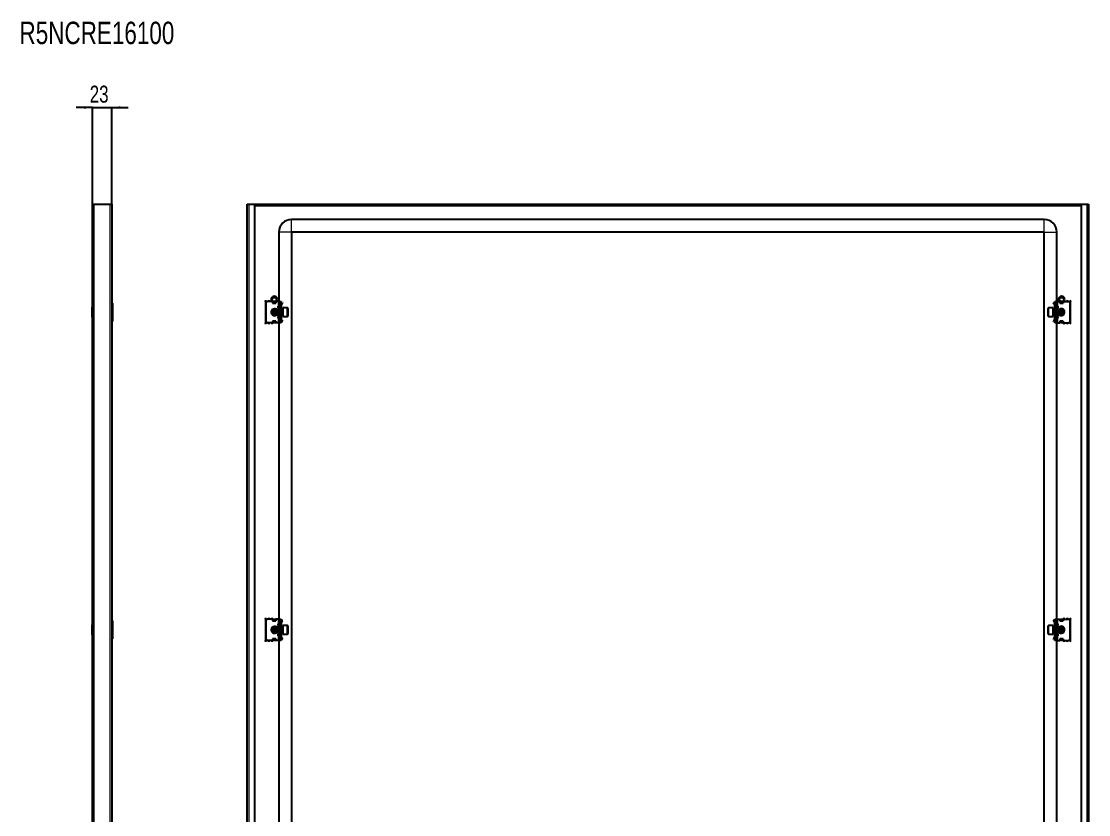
# Model space of a CAD drawing. Header units: millimetres. Extents: x -674 to 2039, y -711 to 1192.
# Drawn here: x 778 to 2039, y 255 to 1192 of the extents above; entities that cross this region are included whole.
import ezdxf

# ---------------------------------------------------------------- set-up
doc = ezdxf.new("R2010")
doc.units = ezdxf.units.MM
doc.layers.add('FORMAT', color=7, linetype='Continuous')
doc.styles.add('SLDTEXTSTYLE0', font='TXT', dxfattribs={"width": 0.75})
doc.dimstyles.new('SLDDIMSTYLE0', dxfattribs={"dimtxt": 20, "dimasz": 10, "dimexe": 0, "dimexo": 0.0625, "dimgap": 5, "dimtad": 2, "dimdec": 1, "dimrnd": 1e-09, "dimzin": 12, "dimdsep": 46, "dimtxsty": 'SLDTEXTSTYLE0', "dimsah": 1, "dimcen": 0.09, "dimadec": 0, "dimazin": 3, "dimtfac": 1, "dimtmove": 0, "dimatfit": 0, "dimfxl": 0, "dimfrac": 2, "dimtolj": 1, "dimtzin": 12, "dimarcsym": 0})

# ---------------------------------------------------------------- blocks, each defined once
blk = doc.blocks.new('_D')
at = {"layer": 'FORMAT'}
for p, q in [((862.3, 1090.2), (843, 1090.2)), ((862.3, 974), (862.3, 1091.2)), ((862.3, 1090.2), (885.3, 1090.2)), ((885.3, 976.1), (885.3, 1091.2)), ((885.3, 1090.2), (904.5, 1090.2))]:
    blk.add_line(p, q, dxfattribs=at)
for points in [[(862.3, 1090.2), (852.3, 1091.7), (852.3, 1088.7)], [(885.3, 1090.2), (895.3, 1088.7), (895.3, 1091.7)]]:
    blk.add_solid(points, dxfattribs=at)
at = {"layer": 'FORMAT', "insert": (859, 1116), "char_height": 20, "attachment_point": 1, "style": 'SLDTEXTSTYLE0'}
blk.add_mtext('23', dxfattribs=at)

msp = doc.modelspace()

# ---------------------------------------------------------------- linework, layer by layer
at = {"color": 7, "linetype": 'Continuous', "lineweight": 25}
for p, q in [((862.25, -576.86), (862.25, 973.94)), ((864.35, 976.04), (883.15, 976.04)), ((883.15, 976.04), (885.25, 976.04)), ((885.25, 976.04), (885.25, -578.96)), ((1045.05, 976.04), (1047.15, 976.04)), ((1045.05, -578.96), (1045.05, 976.04)), ((1047.15, 976.04), (1053.55, 976.04)), ((1053.55, 976.04), (1053.55, -578.96)), ((1053.55, 976.04), (2030.55, 976.04)), ((1053.55, 974.54), (2030.55, 974.54)), ((2030.55, -578.96), (2030.55, 976.04)), ((2030.55, 976.04), (2036.95, 976.04)), ((2036.95, 976.04), (2039.05, 976.04)), ((2039.05, 976.04), (2039.05, -578.96)), ((1986.55, 958.04), (1097.55, 958.04)), ((1082.55, 943.04), (1082.55, 861.04)), ((1097.55, 943.04), (1097.55, -545.96)), ((1986.55, 943.04), (1097.55, 943.04)), ((1986.55, -545.96), (1986.55, 943.04)), ((2001.55, 861.04), (2001.55, 943.04)), ((885.75, 859.04), (885.75, 838.04)), ((1066.55, 861.29), (1066.55, 835.79)), ((1067.05, 859.04), (1067.05, 838.04)), ((1075.05, 861.04), (1069.05, 861.04)), ((1075.05, 861.04), (1075.05, 859.04)), ((1075.25, 860.25), (1075.05, 860.37)), ((1075.05, 859.04), (1079.05, 859.04)), ((1075.25, 859.04), (1075.25, 860.25)), ((1075.3, 860.67), (1075.64, 860.9)), ((1075.8, 860.67), (1075.3, 860.31)), ((1075.3, 860.31), (1075.3, 860.67)), ((1075.3, 859.4), (1075.3, 860.31)), ((1075.3, 859.04), (1075.3, 859.4)), ((1075.8, 860.82), (1075.8, 860.67)), ((1075.8, 860.67), (1076.21, 860.67)), ((1077.9, 860.67), (1078.3, 860.67)), ((1078.3, 860.67), (1078.3, 860.82)), ((1078.8, 860.31), (1078.3, 860.67)), ((1078.47, 860.9), (1078.8, 860.67)), ((1078.8, 860.67), (1078.8, 860.31)), ((1079.05, 860.37), (1078.8, 860.23)), ((1078.8, 860.31), (1078.8, 859.4)), ((1078.8, 859.4), (1078.8, 859.04)), ((1081.55, 861.04), (1079.05, 861.04)), ((1079.05, 859.04), (1079.05, 861.04)), ((1083.05, 861.04), (1081.55, 861.04)), ((1083.05, 859.04), (1083.05, 861.04)), ((1083.05, 861.04), (1085.05, 861.04)), ((1083.05, 859.04), (1083.05, 838.04)), ((1084.05, 838.04), (1084.05, 859.04)), ((1085.05, 861.04), (1085.05, 860.78)), ((1085.05, 860.78), (1085.05, 836.31)), ((1085.05, 859.96), (1085.26, 859.75)), ((1085.55, 859.04), (1085.55, 858.58)), ((1085.64, 858.71), (1086.62, 859.68)), ((1085.99, 858.35), (1085.64, 858.71)), ((1085.99, 858.35), (1086.97, 859.33)), ((1086.62, 859.68), (1086.97, 859.33)), ((1997.49, 859.68), (1997.14, 859.33)), ((1998.12, 858.35), (1997.14, 859.33)), ((1998.47, 858.71), (1997.49, 859.68)), ((1998.12, 858.35), (1998.47, 858.71)), ((1998.55, 859.04), (1998.55, 858.65)), ((1998.85, 859.75), (1999.05, 859.96)), ((1999.05, 861.04), (2001.05, 861.04)), ((1999.05, 860.78), (1999.05, 861.04)), ((1999.05, 836.31), (1999.05, 860.78)), ((2000.05, 859.04), (2000.05, 838.04)), ((2001.05, 861.04), (2001.05, 859.04)), ((2001.05, 861.04), (2002.55, 861.04)), ((2001.05, 838.04), (2001.05, 859.04)), ((2002.55, 861.04), (2005.05, 861.04)), ((2005.05, 861.04), (2005.05, 859.04)), ((2005.3, 860.23), (2005.05, 860.37)), ((2005.05, 859.04), (2009.05, 859.04)), ((2005.3, 860.67), (2005.64, 860.9)), ((2005.8, 860.67), (2005.3, 860.31)), ((2005.3, 860.31), (2005.3, 860.67)), ((2005.3, 859.4), (2005.3, 860.31)), ((2005.3, 859.04), (2005.3, 859.4)), ((2005.8, 860.82), (2005.8, 860.67)), ((2005.8, 860.67), (2006.21, 860.67)), ((2007.9, 860.67), (2008.3, 860.67)), ((2008.3, 860.67), (2008.3, 860.82)), ((2008.8, 860.31), (2008.3, 860.67)), ((2008.47, 860.9), (2008.8, 860.67)), ((2008.8, 860.67), (2008.8, 860.31)), ((2008.8, 860.31), (2008.8, 859.4)), ((2008.8, 859.4), (2008.8, 859.04)), ((2009.05, 860.37), (2008.85, 860.25)), ((2008.85, 860.25), (2008.85, 859.04)), ((2009.05, 859.04), (2009.05, 861.04)), ((2009.05, 861.04), (2015.05, 861.04)), ((2017.05, 838.04), (2017.05, 859.04)), ((2017.55, 835.79), (2017.55, 861.29)), ((862.25, 854.33), (861.95, 854.33)), ((861.95, 842.76), (861.95, 854.33)), ((1076.53, 845.98), (1077.36, 845.79)), ((1077.61, 851.54), (1077.05, 850.99)), ((1077.05, 850.99), (1077.05, 846.1)), ((1077.05, 846.1), (1077.61, 845.54)), ((1077.67, 851.54), (1077.61, 851.54)), ((1077.61, 851.54), (1077.61, 845.54)), ((1077.61, 845.54), (1077.67, 845.54)), ((1078.05, 850.99), (1077.67, 851.54)), ((1077.67, 851.54), (1077.67, 847.4)), ((1077.67, 847.4), (1077.67, 845.54)), ((1077.67, 845.54), (1078.05, 846.1)), ((1077.85, 845.8), (1078.22, 845.87)), ((1078.44, 851.54), (1078.05, 850.99)), ((1078.05, 850.99), (1078.05, 847.61)), ((1078.05, 847.61), (1078.05, 846.1)), ((1078.05, 846.1), (1078.44, 845.54)), ((1078.67, 851.54), (1078.44, 851.54)), ((1078.44, 851.54), (1078.44, 847.4)), ((1078.44, 847.4), (1078.44, 845.54)), ((1078.44, 845.54), (1078.67, 845.54)), ((1079.05, 850.99), (1078.67, 851.54)), ((1078.67, 851.54), (1078.67, 847.4)), ((1078.67, 847.4), (1078.67, 845.54)), ((1078.67, 845.54), (1079.05, 846.1)), ((1078.88, 851.23), (1079.13, 851.1)), ((1079.13, 845.99), (1078.88, 845.85)), ((1079.44, 851.54), (1079.05, 850.99)), ((1079.05, 850.99), (1079.05, 847.61)), ((1079.05, 847.61), (1079.05, 846.1)), ((1079.05, 846.1), (1079.44, 845.54)), ((1079.67, 851.54), (1079.44, 851.54)), ((1079.44, 851.54), (1079.44, 847.4)), ((1079.44, 847.4), (1079.44, 845.54)), ((1079.44, 845.54), (1079.67, 845.54)), ((1080.05, 850.99), (1079.67, 851.54)), ((1079.67, 851.54), (1079.67, 847.4)), ((1079.67, 847.4), (1079.67, 845.54)), ((1079.67, 845.54), (1080.05, 846.1)), ((1080.44, 851.54), (1080.05, 850.99)), ((1080.05, 850.99), (1080.05, 847.61)), ((1080.05, 847.61), (1080.05, 846.1)), ((1080.05, 846.1), (1080.44, 845.54)), ((1080.67, 851.54), (1080.44, 851.54)), ((1080.44, 851.54), (1080.44, 847.4)), ((1080.44, 847.4), (1080.44, 845.54)), ((1080.44, 845.54), (1080.67, 845.54)), ((1081.05, 850.99), (1080.67, 851.54)), ((1080.67, 851.54), (1080.67, 847.4)), ((1080.67, 847.4), (1080.67, 845.54)), ((1080.67, 845.54), (1081.05, 846.1)), ((1081.05, 855.54), (1081.05, 853.54)), ((1081.55, 855.54), (1081.05, 855.54)), ((1081.05, 853.79), (1082.05, 853.79)), ((1081.05, 853.54), (1082.73, 852.58)), ((1082.55, 852.54), (1081.05, 852.54)), ((1081.05, 852.54), (1081.05, 844.54)), ((1083.05, 855.54), (1081.55, 855.54)), ((1082.05, 853.79), (1082.55, 853.79)), ((1082.55, 853.79), (1082.55, 852.68)), ((1085.55, 857.29), (1085.05, 857.29)), ((1085.55, 853.79), (1085.05, 853.79)), ((1085.44, 851.54), (1085.05, 850.99)), ((1085.05, 846.1), (1085.44, 845.54)), ((1085.67, 851.54), (1085.44, 851.54)), ((1085.44, 851.54), (1085.44, 847.4)), ((1085.44, 847.4), (1085.44, 845.54)), ((1085.44, 845.54), (1085.67, 845.54)), ((1085.55, 853.79), (1085.55, 857.29)), ((1085.55, 851.54), (1085.55, 853.79)), ((1085.55, 843.29), (1085.55, 845.54)), ((1086.05, 850.99), (1085.67, 851.54)), ((1085.67, 851.54), (1085.67, 847.4)), ((1085.67, 847.4), (1085.67, 845.54)), ((1085.67, 845.54), (1086.05, 846.1)), ((1086.44, 851.54), (1086.05, 850.99)), ((1086.05, 850.99), (1086.05, 847.61)), ((1086.05, 847.61), (1086.05, 846.1)), ((1086.05, 846.1), (1086.44, 845.54)), ((1086.8, 851.54), (1086.44, 851.54)), ((1086.44, 851.54), (1086.44, 847.4)), ((1086.44, 847.4), (1086.44, 845.54)), ((1086.44, 845.54), (1086.8, 845.54)), ((1092.45, 853.54), (1087.05, 853.54)), ((1087.05, 853.54), (1087.05, 843.54)), ((1093.05, 852.94), (1093.05, 844.14)), ((1991.05, 852.61), (1991.05, 852.94)), ((1991.05, 844.14), (1991.05, 852.61)), ((1997.05, 853.54), (1991.65, 853.54)), ((1997.05, 853.17), (1997.05, 853.54)), ((1997.05, 843.54), (1997.05, 853.17)), ((1997.67, 851.54), (1997.3, 851.54)), ((1997.3, 845.54), (1997.67, 845.54)), ((1998.05, 850.99), (1997.67, 851.54)), ((1997.67, 847.4), (1997.67, 851.54)), ((1997.67, 845.54), (1997.67, 847.4)), ((1997.67, 845.54), (1998.05, 846.1)), ((1998.44, 851.54), (1998.05, 850.99)), ((1998.05, 847.61), (1998.05, 850.99)), ((1998.05, 846.1), (1998.05, 847.61)), ((1998.05, 846.1), (1998.44, 845.54)), ((1998.67, 851.54), (1998.44, 851.54)), ((1998.44, 847.4), (1998.44, 851.54)), ((1998.44, 845.54), (1998.44, 847.4)), ((1998.44, 845.54), (1998.67, 845.54)), ((1998.55, 857.29), (1999.05, 857.29)), ((1998.55, 857.29), (1998.55, 853.79)), ((1999.05, 853.79), (1998.55, 853.79)), ((1998.55, 853.79), (1998.55, 851.54)), ((1998.55, 845.54), (1998.55, 843.29)), ((1999.05, 850.99), (1998.67, 851.54)), ((1998.67, 847.4), (1998.67, 851.54)), ((1998.67, 845.54), (1998.67, 847.4)), ((1998.67, 845.54), (1999.05, 846.1)), ((2002.55, 855.54), (2001.05, 855.54)), ((2001.38, 852.58), (2003.05, 853.54)), ((2001.55, 852.68), (2001.55, 853.79)), ((2001.55, 853.79), (2002.05, 853.79)), ((2003.05, 852.54), (2001.55, 852.54)), ((2002.05, 853.79), (2003.05, 853.79)), ((2003.05, 855.54), (2002.55, 855.54)), ((2003.05, 853.54), (2003.05, 855.54)), ((2003.05, 844.54), (2003.05, 852.54)), ((2003.44, 851.54), (2003.05, 850.99)), ((2003.05, 846.1), (2003.44, 845.54)), ((2003.67, 851.54), (2003.44, 851.54)), ((2003.44, 847.4), (2003.44, 851.54)), ((2003.44, 845.54), (2003.44, 847.4)), ((2003.44, 845.54), (2003.67, 845.54)), ((2004.05, 850.99), (2003.67, 851.54)), ((2003.67, 847.4), (2003.67, 851.54)), ((2003.67, 845.54), (2003.67, 847.4)), ((2003.67, 845.54), (2004.05, 846.1)), ((2004.44, 851.54), (2004.05, 850.99)), ((2004.05, 847.61), (2004.05, 850.99)), ((2004.05, 846.1), (2004.05, 847.61)), ((2004.05, 846.1), (2004.44, 845.54)), ((2004.67, 851.54), (2004.44, 851.54)), ((2004.44, 847.4), (2004.44, 851.54)), ((2004.44, 845.54), (2004.44, 847.4)), ((2004.44, 845.54), (2004.67, 845.54)), ((2005.05, 850.99), (2004.67, 851.54)), ((2004.67, 847.4), (2004.67, 851.54)), ((2004.67, 845.54), (2004.67, 847.4)), ((2004.67, 845.54), (2005.05, 846.1)), ((2004.98, 851.1), (2005.23, 851.23)), ((2005.23, 845.85), (2004.98, 845.99)), ((2005.44, 851.54), (2005.05, 850.99)), ((2005.05, 847.61), (2005.05, 850.99)), ((2005.05, 846.1), (2005.05, 847.61)), ((2005.05, 846.1), (2005.44, 845.54)), ((2005.67, 851.54), (2005.44, 851.54)), ((2005.44, 847.4), (2005.44, 851.54)), ((2005.44, 845.54), (2005.44, 847.4)), ((2005.44, 845.54), (2005.67, 845.54)), ((2006.05, 850.99), (2005.67, 851.54)), ((2005.67, 847.4), (2005.67, 851.54)), ((2005.67, 845.54), (2005.67, 847.4)), ((2005.67, 845.54), (2006.05, 846.1)), ((2005.89, 845.87), (2006.26, 845.8)), ((2006.44, 851.54), (2006.05, 850.99)), ((2006.05, 847.61), (2006.05, 850.99)), ((2006.05, 846.1), (2006.05, 847.61)), ((2006.05, 846.1), (2006.44, 845.54)), ((2006.5, 851.54), (2006.44, 851.54)), ((2006.44, 847.4), (2006.44, 851.54)), ((2006.44, 845.54), (2006.44, 847.4)), ((2006.44, 845.54), (2006.5, 845.54)), ((2007.05, 850.99), (2006.5, 851.54)), ((2006.5, 851.32), (2006.5, 851.54)), ((2006.5, 845.54), (2006.5, 851.32)), ((2006.5, 845.54), (2007.05, 846.1)), ((2006.75, 845.79), (2007.58, 845.98)), ((2007.05, 850.8), (2007.05, 850.99)), ((2007.05, 846.1), (2007.05, 850.8)), ((861.95, 842.76), (862.25, 842.76)), ((1075.05, 836.04), (1069.05, 836.04)), ((1074.55, 836.04), (1074.55, 835.79)), ((1075.05, 838.04), (1075.05, 836.04)), ((1079.05, 838.04), (1075.05, 838.04)), ((1075.05, 836.16), (1075.25, 836.16)), ((1075.25, 836.16), (1075.25, 838.04)), ((1075.3, 837.69), (1075.3, 838.04)), ((1075.3, 836.78), (1075.3, 837.69)), ((1075.3, 836.78), (1075.8, 836.42)), ((1075.3, 836.42), (1075.3, 836.78)), ((1075.8, 836.07), (1075.3, 836.42)), ((1078.3, 836.42), (1075.8, 836.42)), ((1075.8, 836.42), (1075.8, 836.07)), ((1078.3, 836.07), (1075.8, 836.07)), ((1078.3, 836.42), (1078.8, 836.78)), ((1078.3, 836.07), (1078.3, 836.42)), ((1078.8, 836.42), (1078.3, 836.07)), ((1078.8, 838.04), (1078.8, 837.69)), ((1078.8, 837.69), (1078.8, 836.78)), ((1078.8, 836.78), (1078.8, 836.42)), ((1079.05, 836.04), (1079.05, 838.04)), ((1081.55, 836.04), (1079.05, 836.04)), ((1081.05, 844.54), (1082.55, 844.54)), ((1082.73, 844.51), (1081.05, 843.54)), ((1081.05, 843.54), (1081.05, 841.54)), ((1082.05, 843.29), (1081.05, 843.29)), ((1081.05, 841.54), (1081.55, 841.54)), ((1081.55, 841.54), (1083.05, 841.54)), ((1083.05, 836.04), (1081.55, 836.04)), ((1082.55, 843.29), (1082.05, 843.29)), ((1082.55, 844.41), (1082.55, 843.29)), ((1082.55, 836.04), (1082.55, 486.04)), ((1083.05, 836.04), (1083.05, 838.04)), ((1085.05, 836.04), (1083.05, 836.04)), ((1085.05, 843.29), (1085.55, 843.29)), ((1085.55, 839.79), (1085.05, 839.79)), ((1085.26, 837.34), (1085.05, 837.13)), ((1085.05, 836.31), (1085.05, 836.04)), ((1085.55, 839.79), (1085.55, 843.29)), ((1085.55, 838.04), (1085.55, 838.44)), ((1085.99, 838.73), (1085.64, 838.38)), ((1085.64, 838.38), (1086.62, 837.4)), ((1085.99, 838.73), (1086.97, 837.76)), ((1086.62, 837.4), (1086.97, 837.76)), ((1087.05, 843.54), (1092.45, 843.54)), ((1991.65, 843.54), (1997.05, 843.54)), ((1998.12, 838.73), (1997.14, 837.76)), ((1997.49, 837.4), (1997.14, 837.76)), ((1998.47, 838.38), (1997.49, 837.4)), ((1998.12, 838.73), (1998.47, 838.38)), ((1998.55, 843.29), (1998.55, 839.79)), ((1998.55, 843.29), (1999.05, 843.29)), ((1998.55, 839.79), (1999.05, 839.79)), ((1998.55, 838.04), (1998.55, 838.5)), ((1999.05, 837.13), (1998.85, 837.34)), ((1999.05, 836.04), (1999.05, 836.31)), ((2001.05, 836.04), (1999.05, 836.04)), ((2001.05, 841.54), (2002.55, 841.54)), ((2001.05, 838.04), (2001.05, 836.04)), ((2001.05, 836.04), (2002.55, 836.04)), ((2003.05, 843.54), (2001.38, 844.51)), ((2001.55, 844.54), (2003.05, 844.54)), ((2001.55, 843.29), (2001.55, 844.41)), ((2002.05, 843.29), (2001.55, 843.29)), ((2001.55, 486.04), (2001.55, 836.04)), ((2003.05, 843.29), (2002.05, 843.29)), ((2002.55, 841.54), (2003.05, 841.54)), ((2002.55, 836.04), (2005.05, 836.04)), ((2003.05, 841.54), (2003.05, 843.54)), ((2009.05, 838.04), (2005.05, 838.04)), ((2005.05, 838.04), (2005.05, 836.04)), ((2005.3, 837.69), (2005.3, 838.04)), ((2005.3, 836.78), (2005.3, 837.69)), ((2005.3, 836.42), (2005.3, 836.78)), ((2005.3, 836.78), (2005.8, 836.42)), ((2005.8, 836.07), (2005.3, 836.42)), ((2005.8, 836.42), (2005.8, 836.07)), ((2008.3, 836.42), (2005.8, 836.42)), ((2008.3, 836.07), (2005.8, 836.07)), ((2008.3, 836.42), (2008.8, 836.78)), ((2008.3, 836.07), (2008.3, 836.42)), ((2008.8, 836.42), (2008.3, 836.07)), ((2008.8, 838.04), (2008.8, 837.69)), ((2008.8, 837.69), (2008.8, 836.78)), ((2008.8, 836.78), (2008.8, 836.42)), ((2008.85, 838.04), (2008.85, 836.16)), ((2008.85, 836.16), (2009.05, 836.16)), ((2009.05, 836.04), (2009.05, 838.04)), ((2009.05, 836.04), (2015.05, 836.04)), ((2009.55, 835.79), (2009.55, 836.04)), ((862.25, 479.33), (861.95, 479.33)), ((861.95, 467.76), (861.95, 479.33)), ((885.75, 484.04), (885.75, 463.04)), ((1066.55, 486.29), (1066.55, 460.79)), ((1067.05, 484.04), (1067.05, 463.04)), ((1075.05, 486.04), (1069.05, 486.04)), ((1074.55, 486.29), (1074.55, 486.04)), ((1075.05, 486.04), (1075.05, 484.04)), ((1075.25, 485.93), (1075.05, 485.93)), ((1075.05, 484.04), (1079.05, 484.04)), ((1075.25, 484.04), (1075.25, 485.93)), ((1075.3, 485.67), (1075.8, 486.02)), ((1075.8, 485.67), (1075.3, 485.31)), ((1075.3, 485.31), (1075.3, 485.67)), ((1075.3, 484.4), (1075.3, 485.31)), ((1075.3, 484.04), (1075.3, 484.4)), ((1075.8, 486.02), (1075.8, 485.67)), ((1075.8, 486.02), (1078.3, 486.02)), ((1075.8, 485.67), (1078.3, 485.67)), ((1078.3, 485.67), (1078.3, 486.02)), ((1078.3, 486.02), (1078.8, 485.67)), ((1078.8, 485.31), (1078.3, 485.67)), ((1078.8, 485.67), (1078.8, 485.31)), ((1078.8, 485.31), (1078.8, 484.4)), ((1078.8, 484.4), (1078.8, 484.04)), ((1081.55, 486.04), (1079.05, 486.04)), ((1079.05, 484.04), (1079.05, 486.04)), ((1081.05, 480.54), (1081.05, 478.54)), ((1081.55, 480.54), (1081.05, 480.54)), ((1083.05, 486.04), (1081.55, 486.04)), ((1083.05, 480.54), (1081.55, 480.54)), ((1083.05, 484.04), (1083.05, 486.04)), ((1083.05, 486.04), (1085.05, 486.04)), ((1083.05, 484.04), (1083.05, 463.04)), ((1084.05, 463.04), (1084.05, 484.04)), ((1085.05, 486.04), (1085.05, 485.78)), ((1085.05, 485.78), (1085.05, 461.31)), ((1085.05, 484.96), (1085.26, 484.75)), ((1085.55, 482.29), (1085.05, 482.29)), ((1085.55, 484.04), (1085.55, 483.58)), ((1085.55, 478.79), (1085.55, 482.29)), ((1085.64, 483.71), (1086.62, 484.68)), ((1085.99, 483.35), (1085.64, 483.71)), ((1085.99, 483.35), (1086.97, 484.33)), ((1086.62, 484.68), (1086.97, 484.33)), ((1997.49, 484.68), (1997.14, 484.33)), ((1998.12, 483.35), (1997.14, 484.33)), ((1998.47, 483.71), (1997.49, 484.68)), ((1998.12, 483.35), (1998.47, 483.71)), ((1998.55, 484.04), (1998.55, 483.65)), ((1998.55, 482.29), (1999.05, 482.29)), ((1998.55, 482.29), (1998.55, 478.79)), ((1998.85, 484.75), (1999.05, 484.96)), ((1999.05, 486.04), (2001.05, 486.04)), ((1999.05, 485.78), (1999.05, 486.04)), ((1999.05, 461.31), (1999.05, 485.78)), ((2000.05, 484.04), (2000.05, 463.04)), ((2001.05, 486.04), (2001.05, 484.04)), ((2001.05, 486.04), (2002.55, 486.04)), ((2001.05, 463.04), (2001.05, 484.04)), ((2002.55, 480.54), (2001.05, 480.54)), ((2002.55, 486.04), (2005.05, 486.04)), ((2003.05, 480.54), (2002.55, 480.54)), ((2003.05, 478.54), (2003.05, 480.54)), ((2005.05, 486.04), (2005.05, 484.04)), ((2005.05, 484.04), (2009.05, 484.04)), ((2005.3, 485.67), (2005.8, 486.02)), ((2005.8, 485.67), (2005.3, 485.31)), ((2005.3, 485.31), (2005.3, 485.67)), ((2005.3, 484.4), (2005.3, 485.31)), ((2005.3, 484.04), (2005.3, 484.4)), ((2005.8, 486.02), (2005.8, 485.67)), ((2005.8, 486.02), (2008.3, 486.02)), ((2005.8, 485.67), (2008.3, 485.67)), ((2008.3, 485.67), (2008.3, 486.02)), ((2008.3, 486.02), (2008.8, 485.67)), ((2008.8, 485.31), (2008.3, 485.67)), ((2008.8, 485.67), (2008.8, 485.31)), ((2008.8, 485.31), (2008.8, 484.4)), ((2008.8, 484.4), (2008.8, 484.04)), ((2008.85, 485.93), (2008.85, 484.04)), ((2009.05, 485.93), (2008.85, 485.93)), ((2009.05, 484.04), (2009.05, 486.04)), ((2009.05, 486.04), (2015.05, 486.04)), ((2009.55, 486.04), (2009.55, 486.29)), ((2017.05, 463.04), (2017.05, 484.04)), ((2017.55, 460.79), (2017.55, 486.29)), ((861.95, 467.76), (862.25, 467.76)), ((1076.53, 470.98), (1077.36, 470.79)), ((1077.61, 476.54), (1077.05, 475.99)), ((1077.05, 475.99), (1077.05, 471.1)), ((1077.05, 471.1), (1077.61, 470.54)), ((1077.67, 476.54), (1077.61, 476.54)), ((1077.61, 476.54), (1077.61, 470.54)), ((1077.61, 470.54), (1077.67, 470.54)), ((1078.05, 475.99), (1077.67, 476.54)), ((1077.67, 476.54), (1077.67, 472.4)), ((1077.67, 472.4), (1077.67, 470.54)), ((1077.67, 470.54), (1078.05, 471.1)), ((1077.85, 470.8), (1078.22, 470.87)), ((1078.44, 476.54), (1078.05, 475.99)), ((1078.05, 475.99), (1078.05, 472.61)), ((1078.05, 472.61), (1078.05, 471.1)), ((1078.05, 471.1), (1078.44, 470.54)), ((1078.67, 476.54), (1078.44, 476.54)), ((1078.44, 476.54), (1078.44, 472.4)), ((1078.44, 472.4), (1078.44, 470.54)), ((1078.44, 470.54), (1078.67, 470.54)), ((1079.05, 475.99), (1078.67, 476.54)), ((1078.67, 476.54), (1078.67, 472.4)), ((1078.67, 472.4), (1078.67, 470.54)), ((1078.67, 470.54), (1079.05, 471.1)), ((1078.88, 476.23), (1079.13, 476.1)), ((1079.13, 470.99), (1078.88, 470.85)), ((1079.44, 476.54), (1079.05, 475.99)), ((1079.05, 475.99), (1079.05, 472.61)), ((1079.05, 472.61), (1079.05, 471.1)), ((1079.05, 471.1), (1079.44, 470.54)), ((1079.67, 476.54), (1079.44, 476.54)), ((1079.44, 476.54), (1079.44, 472.4)), ((1079.44, 472.4), (1079.44, 470.54)), ((1079.44, 470.54), (1079.67, 470.54)), ((1080.05, 475.99), (1079.67, 476.54)), ((1079.67, 476.54), (1079.67, 472.4)), ((1079.67, 472.4), (1079.67, 470.54)), ((1079.67, 470.54), (1080.05, 471.1)), ((1080.44, 476.54), (1080.05, 475.99)), ((1080.05, 475.99), (1080.05, 472.61)), ((1080.05, 472.61), (1080.05, 471.1)), ((1080.05, 471.1), (1080.44, 470.54)), ((1080.67, 476.54), (1080.44, 476.54)), ((1080.44, 476.54), (1080.44, 472.4)), ((1080.44, 472.4), (1080.44, 470.54)), ((1080.44, 470.54), (1080.67, 470.54)), ((1081.05, 475.99), (1080.67, 476.54)), ((1080.67, 476.54), (1080.67, 472.4)), ((1080.67, 472.4), (1080.67, 470.54)), ((1080.67, 470.54), (1081.05, 471.1)), ((1081.05, 478.79), (1082.05, 478.79)), ((1081.05, 478.54), (1082.73, 477.58)), ((1082.55, 477.54), (1081.05, 477.54)), ((1081.05, 477.54), (1081.05, 469.54)), ((1081.05, 469.54), (1082.55, 469.54)), ((1082.73, 469.51), (1081.05, 468.54)), ((1081.05, 468.54), (1081.05, 466.54)), ((1082.05, 468.29), (1081.05, 468.29)), ((1081.05, 466.54), (1081.55, 466.54)), ((1081.55, 466.54), (1083.05, 466.54)), ((1082.05, 478.79), (1082.55, 478.79)), ((1082.55, 468.29), (1082.05, 468.29)), ((1082.55, 478.79), (1082.55, 477.68)), ((1082.55, 469.41), (1082.55, 468.29)), ((1085.55, 478.79), (1085.05, 478.79)), ((1085.44, 476.54), (1085.05, 475.99)), ((1085.05, 471.1), (1085.44, 470.54)), ((1085.05, 468.29), (1085.55, 468.29)), ((1085.67, 476.54), (1085.44, 476.54)), ((1085.44, 476.54), (1085.44, 472.4)), ((1085.44, 472.4), (1085.44, 470.54)), ((1085.44, 470.54), (1085.67, 470.54)), ((1085.55, 476.54), (1085.55, 478.79)), ((1085.55, 468.29), (1085.55, 470.54)), ((1085.55, 464.79), (1085.55, 468.29)), ((1086.05, 475.99), (1085.67, 476.54)), ((1085.67, 476.54), (1085.67, 472.4)), ((1085.67, 472.4), (1085.67, 470.54)), ((1085.67, 470.54), (1086.05, 471.1)), ((1086.44, 476.54), (1086.05, 475.99)), ((1086.05, 475.99), (1086.05, 472.61)), ((1086.05, 472.61), (1086.05, 471.1)), ((1086.05, 471.1), (1086.44, 470.54)), ((1086.8, 476.54), (1086.44, 476.54)), ((1086.44, 476.54), (1086.44, 472.4)), ((1086.44, 472.4), (1086.44, 470.54)), ((1086.44, 470.54), (1086.8, 470.54)), ((1092.45, 478.54), (1087.05, 478.54)), ((1087.05, 478.54), (1087.05, 468.54)), ((1087.05, 468.54), (1092.45, 468.54)), ((1093.05, 477.94), (1093.05, 469.14)), ((1991.05, 477.61), (1991.05, 477.94)), ((1991.05, 469.14), (1991.05, 477.61)), ((1997.05, 478.54), (1991.65, 478.54)), ((1991.65, 468.54), (1997.05, 468.54)), ((1997.05, 478.17), (1997.05, 478.54)), ((1997.05, 468.54), (1997.05, 478.17)), ((1997.67, 476.54), (1997.3, 476.54)), ((1997.3, 470.54), (1997.67, 470.54)), ((1998.05, 475.99), (1997.67, 476.54)), ((1997.67, 472.4), (1997.67, 476.54)), ((1997.67, 470.54), (1997.67, 472.4)), ((1997.67, 470.54), (1998.05, 471.1)), ((1998.44, 476.54), (1998.05, 475.99)), ((1998.05, 472.61), (1998.05, 475.99)), ((1998.05, 471.1), (1998.05, 472.61)), ((1998.05, 471.1), (1998.44, 470.54)), ((1998.67, 476.54), (1998.44, 476.54)), ((1998.44, 472.4), (1998.44, 476.54)), ((1998.44, 470.54), (1998.44, 472.4)), ((1998.44, 470.54), (1998.67, 470.54)), ((1999.05, 478.79), (1998.55, 478.79)), ((1998.55, 478.79), (1998.55, 476.54)), ((1998.55, 470.54), (1998.55, 468.29)), ((1998.55, 468.29), (1998.55, 464.79)), ((1998.55, 468.29), (1999.05, 468.29)), ((1999.05, 475.99), (1998.67, 476.54)), ((1998.67, 472.4), (1998.67, 476.54)), ((1998.67, 470.54), (1998.67, 472.4)), ((1998.67, 470.54), (1999.05, 471.1)), ((2001.05, 466.54), (2002.55, 466.54)), ((2001.38, 477.58), (2003.05, 478.54)), ((2003.05, 468.54), (2001.38, 469.51)), ((2001.55, 477.68), (2001.55, 478.79)), ((2001.55, 478.79), (2002.05, 478.79)), ((2003.05, 477.54), (2001.55, 477.54)), ((2001.55, 469.54), (2003.05, 469.54)), ((2001.55, 468.29), (2001.55, 469.41)), ((2002.05, 468.29), (2001.55, 468.29)), ((2002.05, 478.79), (2003.05, 478.79)), ((2003.05, 468.29), (2002.05, 468.29)), ((2002.55, 466.54), (2003.05, 466.54)), ((2003.05, 469.54), (2003.05, 477.54)), ((2003.44, 476.54), (2003.05, 475.99)), ((2003.05, 471.1), (2003.44, 470.54)), ((2003.05, 466.54), (2003.05, 468.54)), ((2003.67, 476.54), (2003.44, 476.54)), ((2003.44, 472.4), (2003.44, 476.54)), ((2003.44, 470.54), (2003.44, 472.4)), ((2003.44, 470.54), (2003.67, 470.54)), ((2004.05, 475.99), (2003.67, 476.54)), ((2003.67, 472.4), (2003.67, 476.54)), ((2003.67, 470.54), (2003.67, 472.4)), ((2003.67, 470.54), (2004.05, 471.1)), ((2004.44, 476.54), (2004.05, 475.99)), ((2004.05, 472.61), (2004.05, 475.99)), ((2004.05, 471.1), (2004.05, 472.61)), ((2004.05, 471.1), (2004.44, 470.54)), ((2004.67, 476.54), (2004.44, 476.54)), ((2004.44, 472.4), (2004.44, 476.54)), ((2004.44, 470.54), (2004.44, 472.4)), ((2004.44, 470.54), (2004.67, 470.54)), ((2005.05, 475.99), (2004.67, 476.54)), ((2004.67, 472.4), (2004.67, 476.54)), ((2004.67, 470.54), (2004.67, 472.4)), ((2004.67, 470.54), (2005.05, 471.1)), ((2004.98, 476.1), (2005.23, 476.23)), ((2005.23, 470.85), (2004.98, 470.99)), ((2005.44, 476.54), (2005.05, 475.99)), ((2005.05, 472.61), (2005.05, 475.99)), ((2005.05, 471.1), (2005.05, 472.61)), ((2005.05, 471.1), (2005.44, 470.54)), ((2005.67, 476.54), (2005.44, 476.54)), ((2005.44, 472.4), (2005.44, 476.54)), ((2005.44, 470.54), (2005.44, 472.4)), ((2005.44, 470.54), (2005.67, 470.54)), ((2006.05, 475.99), (2005.67, 476.54)), ((2005.67, 472.4), (2005.67, 476.54)), ((2005.67, 470.54), (2005.67, 472.4)), ((2005.67, 470.54), (2006.05, 471.1)), ((2005.89, 470.87), (2006.26, 470.8)), ((2006.44, 476.54), (2006.05, 475.99)), ((2006.05, 472.61), (2006.05, 475.99)), ((2006.05, 471.1), (2006.05, 472.61)), ((2006.05, 471.1), (2006.44, 470.54)), ((2006.5, 476.54), (2006.44, 476.54)), ((2006.44, 472.4), (2006.44, 476.54)), ((2006.44, 470.54), (2006.44, 472.4)), ((2006.44, 470.54), (2006.5, 470.54)), ((2007.05, 475.99), (2006.5, 476.54)), ((2006.5, 476.32), (2006.5, 476.54)), ((2006.5, 470.54), (2006.5, 476.32)), ((2006.5, 470.54), (2007.05, 471.1)), ((2006.75, 470.79), (2007.58, 470.98)), ((2007.05, 475.8), (2007.05, 475.99)), ((2007.05, 471.1), (2007.05, 475.8)), ((1075.05, 461.04), (1069.05, 461.04)), ((1074.55, 461.04), (1074.55, 460.79)), ((1079.05, 463.04), (1075.05, 463.04)), ((1075.05, 463.04), (1075.05, 461.04)), ((1075.05, 461.16), (1075.25, 461.16)), ((1075.25, 461.16), (1075.25, 463.04)), ((1075.3, 462.69), (1075.3, 463.04)), ((1075.3, 461.78), (1075.3, 462.69)), ((1075.3, 461.78), (1075.8, 461.42)), ((1075.3, 461.42), (1075.3, 461.78)), ((1075.8, 461.07), (1075.3, 461.42)), ((1078.3, 461.42), (1075.8, 461.42)), ((1075.8, 461.42), (1075.8, 461.07)), ((1078.3, 461.07), (1075.8, 461.07)), ((1078.3, 461.42), (1078.8, 461.78)), ((1078.3, 461.07), (1078.3, 461.42)), ((1078.8, 461.42), (1078.3, 461.07)), ((1078.8, 463.04), (1078.8, 462.69)), ((1078.8, 462.69), (1078.8, 461.78)), ((1078.8, 461.78), (1078.8, 461.42)), ((1079.05, 461.04), (1079.05, 463.04)), ((1081.55, 461.04), (1079.05, 461.04)), ((1083.05, 461.04), (1081.55, 461.04)), ((1082.55, 461.04), (1082.55, -63.96)), ((1083.05, 461.04), (1083.05, 463.04)), ((1085.05, 461.04), (1083.05, 461.04)), ((1085.55, 464.79), (1085.05, 464.79)), ((1085.26, 462.34), (1085.05, 462.13)), ((1085.05, 461.31), (1085.05, 461.04)), ((1085.55, 463.04), (1085.55, 463.44)), ((1085.99, 463.73), (1085.64, 463.38)), ((1085.64, 463.38), (1086.62, 462.4)), ((1085.99, 463.73), (1086.97, 462.76)), ((1086.62, 462.4), (1086.97, 462.76)), ((1998.12, 463.73), (1997.14, 462.76)), ((1997.49, 462.4), (1997.14, 462.76)), ((1998.47, 463.38), (1997.49, 462.4)), ((1998.12, 463.73), (1998.47, 463.38)), ((1998.55, 464.79), (1999.05, 464.79)), ((1998.55, 463.04), (1998.55, 463.5)), ((1999.05, 462.13), (1998.85, 462.34)), ((1999.05, 461.04), (1999.05, 461.31)), ((2001.05, 461.04), (1999.05, 461.04)), ((2001.05, 463.04), (2001.05, 461.04)), ((2001.05, 461.04), (2002.55, 461.04)), ((2001.55, -63.96), (2001.55, 461.04)), ((2002.55, 461.04), (2005.05, 461.04)), ((2009.05, 463.04), (2005.05, 463.04)), ((2005.05, 463.04), (2005.05, 461.04)), ((2005.3, 462.69), (2005.3, 463.04)), ((2005.3, 461.78), (2005.3, 462.69)), ((2005.3, 461.78), (2005.8, 461.42)), ((2005.3, 461.42), (2005.3, 461.78)), ((2005.8, 461.07), (2005.3, 461.42)), ((2008.3, 461.42), (2005.8, 461.42)), ((2005.8, 461.42), (2005.8, 461.07)), ((2008.3, 461.07), (2005.8, 461.07)), ((2008.3, 461.42), (2008.8, 461.78)), ((2008.3, 461.07), (2008.3, 461.42)), ((2008.8, 461.42), (2008.3, 461.07)), ((2008.8, 463.04), (2008.8, 462.69)), ((2008.8, 462.69), (2008.8, 461.78)), ((2008.8, 461.78), (2008.8, 461.42)), ((2008.85, 463.04), (2008.85, 461.16)), ((2008.85, 461.16), (2009.05, 461.16)), ((2009.05, 461.04), (2009.05, 463.04)), ((2009.05, 461.04), (2015.05, 461.04)), ((2009.55, 460.79), (2009.55, 461.04))]:
    msp.add_line(p, q, dxfattribs=at)
at = {"color": 8, "linetype": 'Continuous', "lineweight": 18}
for p, q in [((864.35, -578.96), (864.35, 976.04)), ((883.15, -578.96), (883.15, 976.04)), ((1047.15, 976.04), (1047.15, -578.96)), ((1053.55, 973.94), (2030.55, 973.94)), ((2036.95, 976.04), (2036.95, -578.96)), ((1097.55, 943.04), (1097.55, 958.04)), ((1986.55, 943.04), (1986.55, 958.04)), ((1097.55, 943.04), (1082.55, 943.04)), ((1986.55, 943.04), (2001.55, 943.04)), ((1066.55, 861.29), (1070.55, 861.29)), ((1070.55, 861.29), (1074.05, 861.29)), ((1078.8, 859.4), (1075.3, 859.4)), ((1081.55, 861.04), (1081.55, 855.54)), ((1084.05, 859.04), (1083.05, 859.04)), ((1085.05, 859.54), (1085.26, 859.75)), ((1085.05, 859.04), (1085.55, 859.04)), ((1999.05, 859.04), (1998.55, 859.04)), ((1999.05, 859.54), (1998.85, 859.75)), ((2001.05, 859.04), (2000.05, 859.04)), ((2002.55, 855.54), (2002.55, 861.04)), ((2008.8, 859.4), (2005.3, 859.4)), ((2010.05, 861.29), (2013.55, 861.29)), ((2017.55, 861.29), (2013.55, 861.29)), ((1082.05, 855.54), (1082.05, 853.79)), ((1082.55, 844.54), (1082.55, 852.54)), ((1086.8, 851.32), (1086.8, 851.54)), ((1086.8, 845.54), (1086.8, 851.32)), ((1092.45, 843.54), (1092.45, 853.54)), ((1991.65, 853.54), (1991.65, 853.17)), ((1991.65, 853.17), (1991.65, 843.54)), ((1997.3, 851.54), (1997.3, 845.54)), ((2001.55, 852.54), (2001.55, 844.54)), ((2002.05, 853.79), (2002.05, 855.54)), ((1066.55, 835.79), (1070.55, 835.79)), ((1074.55, 835.79), (1070.55, 835.79)), ((1075.3, 837.69), (1078.8, 837.69)), ((1081.55, 841.54), (1081.55, 836.04)), ((1082.05, 843.29), (1082.05, 841.54)), ((1083.05, 838.04), (1084.05, 838.04)), ((1085.05, 838.04), (1085.55, 838.04)), ((1085.05, 837.54), (1085.26, 837.34)), ((1999.05, 838.04), (1998.55, 838.04)), ((1999.05, 837.54), (1998.85, 837.34)), ((2000.05, 838.04), (2001.05, 838.04)), ((2002.05, 841.54), (2002.05, 843.29)), ((2002.55, 836.04), (2002.55, 841.54)), ((2005.3, 837.69), (2008.8, 837.69)), ((2013.55, 835.79), (2009.55, 835.79)), ((2017.55, 835.79), (2013.55, 835.79)), ((1066.55, 486.29), (1070.55, 486.29)), ((1070.55, 486.29), (1074.55, 486.29)), ((1078.8, 484.4), (1075.3, 484.4)), ((1081.55, 486.04), (1081.55, 480.54)), ((1082.05, 480.54), (1082.05, 478.79)), ((1084.05, 484.04), (1083.05, 484.04)), ((1085.05, 484.54), (1085.26, 484.75)), ((1085.05, 484.04), (1085.55, 484.04)), ((1999.05, 484.04), (1998.55, 484.04)), ((1999.05, 484.54), (1998.85, 484.75)), ((2001.05, 484.04), (2000.05, 484.04)), ((2002.05, 478.79), (2002.05, 480.54)), ((2002.55, 480.54), (2002.55, 486.04)), ((2008.8, 484.4), (2005.3, 484.4)), ((2009.55, 486.29), (2013.55, 486.29)), ((2017.55, 486.29), (2013.55, 486.29)), ((1081.55, 466.54), (1081.55, 461.04)), ((1082.05, 468.29), (1082.05, 466.54)), ((1082.55, 469.54), (1082.55, 477.54)), ((1086.8, 476.32), (1086.8, 476.54)), ((1086.8, 470.54), (1086.8, 476.32)), ((1092.45, 468.54), (1092.45, 478.54)), ((1991.65, 478.54), (1991.65, 478.17)), ((1991.65, 478.17), (1991.65, 468.54)), ((1997.3, 476.54), (1997.3, 470.54)), ((2001.55, 477.54), (2001.55, 469.54)), ((2002.05, 466.54), (2002.05, 468.29)), ((2002.55, 461.04), (2002.55, 466.54)), ((1066.55, 460.79), (1070.55, 460.79)), ((1074.55, 460.79), (1070.55, 460.79)), ((1075.3, 462.69), (1078.8, 462.69)), ((1083.05, 463.04), (1084.05, 463.04)), ((1085.05, 463.04), (1085.55, 463.04)), ((1085.05, 462.54), (1085.26, 462.34)), ((1999.05, 463.04), (1998.55, 463.04)), ((1999.05, 462.54), (1998.85, 462.34)), ((2000.05, 463.04), (2001.05, 463.04)), ((2005.3, 462.69), (2008.8, 462.69)), ((2013.55, 460.79), (2009.55, 460.79)), ((2017.55, 460.79), (2013.55, 460.79))]:
    msp.add_line(p, q, dxfattribs=at)
at = {"color": 7, "linetype": 'Continuous', "lineweight": 25, "flags": 128}
for points in [[(1078.22, 851.22), (1078.09, 851.25), (1077.85, 851.29)], [(2006.26, 851.29), (2006.02, 851.25), (2005.89, 851.22)], [(1078.22, 476.22), (1078.09, 476.25), (1077.85, 476.29)], [(2006.26, 476.29), (2006.02, 476.25), (2005.89, 476.22)]]:
    msp.add_lwpolyline(points, dxfattribs=at)
at = {"color": 7, "linetype": 'Continuous', "lineweight": 25}
for centre, radius in [((1077.05, 863.54), 3), ((1077.05, 863.54), 2.5), ((2007.05, 863.54), 3), ((2007.05, 863.54), 2.5)]:
    msp.add_circle(centre, radius, dxfattribs=at)
for centre, radius, start, end in [((1097.55, 943.04), 15, 90, 180), ((1986.55, 943.04), 15, 0, 90), ((883.75, 859.04), 2, 0, 41.40962), ((1069.05, 859.04), 2, 90, 180), ((1077.05, 863.54), 3.75, 0, 221.81031), ((1077.05, 863.54), 3.75, 318.18969, 0), ((1086.05, 859.04), 2, 120, 180), ((1084.55, 859.04), 1, 0, 45), ((1999.55, 859.04), 1, 135, 180), ((1998.05, 859.04), 2, 0, 60), ((2007.05, 863.54), 3.75, 0, 221.81031), ((2007.05, 863.54), 3.75, 318.18969, 0), ((2015.05, 859.04), 2, 0, 90), ((1077.55, 848.54), 4, 45.71765, 270), ((1077.55, 848.54), 3, 74.33161, 285.66839), ((1077.55, 848.54), 2.76, 94.01261, 248.2426), ((1077.55, 848.54), 2.45, 101.79772, 258.20228), ((1077.55, 848.54), 4, 270, 314.28235), ((1082.55, 853.04), 0.5, 270, 0), ((1086.8, 851.79), 0.25, 270, 0), ((1086.8, 845.29), 0.25, 360, 90), ((1092.45, 852.94), 0.6, 0, 90), ((1991.65, 852.94), 0.6, 90, 180), ((1997.3, 851.79), 0.25, 180, 270), ((1997.3, 845.29), 0.25, 90, 180), ((2001.55, 853.04), 0.5, 180, 270), ((2006.55, 848.54), 4, 90, 134.28235), ((2006.55, 848.54), 4, 225.71765, 90), ((2006.55, 848.54), 3, 254.33161, 105.66839), ((2006.55, 848.54), 2.76, 291.7574, 85.98739), ((2006.55, 848.54), 2.45, 21.7574, 78.20228), ((2006.55, 848.54), 2.45, 281.79772, 21.7574), ((883.75, 838.04), 2, 318.59038, 0), ((1069.05, 838.04), 2, 180, 270), ((1082.55, 844.04), 0.5, 0, 90), ((1086.05, 838.04), 2, 180, 240), ((1084.55, 838.04), 1, 315, 0), ((1092.45, 844.14), 0.6, 270, 360), ((1991.65, 844.14), 0.6, 180, 270), ((1999.55, 838.04), 1, 180, 225), ((1998.05, 838.04), 2, 300, 0), ((2001.55, 844.04), 0.5, 90, 180), ((2015.05, 838.04), 2, 270, 0), ((883.75, 484.04), 2, 0, 41.40962), ((1069.05, 484.04), 2, 90, 180), ((1086.05, 484.04), 2, 120, 180), ((1084.55, 484.04), 1, 0, 45), ((1999.55, 484.04), 1, 135, 180), ((1998.05, 484.04), 2, 0, 60), ((2015.05, 484.04), 2, 0, 90), ((1077.55, 473.54), 4, 45.71765, 270), ((1077.55, 473.54), 3, 74.33161, 285.66839), ((1077.55, 473.54), 2.76, 94.01261, 248.2426), ((1077.55, 473.54), 2.45, 101.79772, 258.20228), ((1077.55, 473.54), 4, 270, 314.28235), ((1082.55, 478.04), 0.5, 270, 0), ((1082.55, 469.04), 0.5, 0, 90), ((1086.8, 476.79), 0.25, 270, 0), ((1086.8, 470.29), 0.25, 360, 90), ((1092.45, 477.94), 0.6, 0, 90), ((1092.45, 469.14), 0.6, 270, 360), ((1991.65, 477.94), 0.6, 90, 180), ((1991.65, 469.14), 0.6, 180, 270), ((1997.3, 476.79), 0.25, 180, 270), ((1997.3, 470.29), 0.25, 90, 180), ((2001.55, 478.04), 0.5, 180, 270), ((2001.55, 469.04), 0.5, 90, 180), ((2006.55, 473.54), 4, 90, 134.28235), ((2006.55, 473.54), 4, 225.71765, 90), ((2006.55, 473.54), 3, 254.33161, 105.66839), ((2006.55, 473.54), 2.76, 291.7574, 85.98739), ((2006.55, 473.54), 2.45, 21.7574, 78.20228), ((2006.55, 473.54), 2.45, 281.79772, 21.7574), ((883.75, 463.04), 2, 318.59038, 0), ((1069.05, 463.04), 2, 180, 270), ((1086.05, 463.04), 2, 180, 240), ((1084.55, 463.04), 1, 315, 0), ((1999.55, 463.04), 1, 180, 225), ((1998.05, 463.04), 2, 300, 0), ((2015.05, 463.04), 2, 270, 0)]:
    msp.add_arc(centre, radius, start, end, dxfattribs=at)
at = {"color": 8, "linetype": 'Continuous', "lineweight": 18}
for centre, start, end in [((1077.55, 848.54), 38.94244, 270), ((1077.55, 848.54), 270, 321.05756), ((2006.55, 848.54), 218.94244, 90), ((2006.55, 848.54), 90, 141.05756), ((1077.55, 473.54), 38.94244, 270), ((1077.55, 473.54), 270, 321.05756), ((2006.55, 473.54), 218.94244, 90), ((2006.55, 473.54), 90, 141.05756)]:
    msp.add_arc(centre, 4.5, start, end, dxfattribs=at)
at = {"color": 7, "linetype": 'Continuous', "lineweight": 25}
for points, knots in [([(864.35, 976.04), (864.07, 975.87), (863.81, 975.7), (863.29, 975.34), (863.06, 975.17), (862.67, 974.82), (862.52, 974.65), (862.31, 974.29), (862.25, 974.12), (862.25, 973.94)], [0, 0, 0, 0, 0.25, 0.25, 0.5, 0.5, 0.75, 0.75, 1, 1, 1, 1]), ([(1066.55, 861.29), (1066.65, 861.54), (1066.84, 862.03), (1067.03, 862.42), (1067.13, 862.62)], [0, 0, 0, 0, 0.50206541, 1, 1, 1, 1]), ([(1069.98, 862.61), (1070.06, 862.45), (1070.24, 862.1), (1070.43, 861.61), (1070.54, 861.33), (1070.55, 861.29)], [0, 0, 0, 0, 0.4154826, 0.91715183, 1, 1, 1, 1]), ([(1070.55, 861.29), (1070.65, 861.54), (1070.84, 862.03), (1071.03, 862.42), (1071.13, 862.62)], [0, 0, 0, 0, 0.5020654, 1, 1, 1, 1]), ([(1085.64, 858.71), (1085.49, 858.52), (1085.18, 858.14), (1085.06, 857.61), (1085.06, 857.33), (1085.05, 857.29)], [0, 0, 0, 0, 0.4618628, 0.9237257, 1, 1, 1, 1]), ([(1085.99, 858.35), (1085.87, 858.21), (1085.69, 857.98), (1085.57, 857.6), (1085.56, 857.4), (1085.55, 857.29)], [0, 0, 0, 0, 0.4850424, 0.7384039, 1, 1, 1, 1]), ([(1998.55, 857.29), (1998.53, 857.48), (1998.5, 857.77), (1998.32, 858.13), (1998.18, 858.28), (1998.12, 858.35)], [0, 0, 0, 0, 0.4850424, 0.7384039, 1, 1, 1, 1]), ([(1999.05, 857.29), (1999.03, 857.54), (1998.98, 858.02), (1998.69, 858.48), (1998.5, 858.68), (1998.47, 858.71)], [0, 0, 0, 0, 0.4618628, 0.9237257, 1, 1, 1, 1]), ([(2012.98, 862.61), (2013.06, 862.45), (2013.24, 862.1), (2013.43, 861.61), (2013.54, 861.33), (2013.55, 861.29)], [0, 0, 0, 0, 0.4154826, 0.9171518, 1, 1, 1, 1]), ([(2013.55, 861.29), (2013.65, 861.54), (2013.84, 862.03), (2014.03, 862.42), (2014.13, 862.62)], [0, 0, 0, 0, 0.5020654, 1, 1, 1, 1]), ([(2016.98, 862.61), (2017.06, 862.45), (2017.24, 862.1), (2017.43, 861.61), (2017.54, 861.33), (2017.55, 861.29)], [0, 0, 0, 0, 0.4154826, 0.9171518, 1, 1, 1, 1]), ([(1067.13, 834.48), (1067.05, 834.64), (1066.87, 834.99), (1066.68, 835.47), (1066.57, 835.75), (1066.55, 835.79)], [0, 0, 0, 0, 0.4154826, 0.9171518, 1, 1, 1, 1]), ([(1070.55, 835.79), (1070.46, 835.55), (1070.27, 835.06), (1070.08, 834.67), (1069.98, 834.47)], [0, 0, 0, 0, 0.50206541, 1, 1, 1, 1]), ([(1071.13, 834.48), (1071.05, 834.64), (1070.87, 834.99), (1070.68, 835.47), (1070.57, 835.75), (1070.55, 835.79)], [0, 0, 0, 0, 0.4154826, 0.9171518, 1, 1, 1, 1]), ([(1074.55, 835.79), (1074.51, 835.67), (1074.41, 835.43), (1074.27, 835.08), (1074.13, 834.75), (1074.03, 834.57), (1073.98, 834.47)], [0, 0, 0, 0, 0.2474545, 0.5020799, 0.7495343, 1, 1, 1, 1]), ([(1085.05, 839.79), (1085.08, 839.55), (1085.13, 839.07), (1085.42, 838.61), (1085.61, 838.41), (1085.64, 838.38)], [0, 0, 0, 0, 0.4618628, 0.9237257, 1, 1, 1, 1]), ([(1085.55, 839.79), (1085.58, 839.6), (1085.61, 839.31), (1085.79, 838.96), (1085.93, 838.81), (1085.99, 838.73)], [0, 0, 0, 0, 0.4850424, 0.7384039, 1, 1, 1, 1]), ([(1998.12, 838.73), (1998.24, 838.88), (1998.42, 839.11), (1998.54, 839.49), (1998.55, 839.69), (1998.55, 839.79)], [0, 0, 0, 0, 0.4850424, 0.7384039, 1, 1, 1, 1]), ([(1998.47, 838.38), (1998.62, 838.57), (1998.93, 838.95), (1999.05, 839.47), (1999.05, 839.75), (1999.05, 839.79)], [0, 0, 0, 0, 0.4618628, 0.9237257, 1, 1, 1, 1]), ([(2010.13, 834.48), (2010.05, 834.64), (2009.87, 834.99), (2009.68, 835.47), (2009.57, 835.75), (2009.55, 835.79)], [0, 0, 0, 0, 0.4154826, 0.9171518, 1, 1, 1, 1]), ([(2013.55, 835.79), (2013.46, 835.55), (2013.27, 835.06), (2013.08, 834.67), (2012.98, 834.47)], [0, 0, 0, 0, 0.50206541, 1, 1, 1, 1]), ([(2014.13, 834.48), (2014.05, 834.64), (2013.87, 834.99), (2013.68, 835.47), (2013.57, 835.75), (2013.55, 835.79)], [0, 0, 0, 0, 0.4154826, 0.9171518, 1, 1, 1, 1]), ([(2017.55, 835.79), (2017.46, 835.55), (2017.27, 835.06), (2017.08, 834.67), (2016.98, 834.47)], [0, 0, 0, 0, 0.5020654, 1, 1, 1, 1]), ([(1066.55, 486.29), (1066.65, 486.54), (1066.84, 487.03), (1067.03, 487.42), (1067.13, 487.62)], [0, 0, 0, 0, 0.5020654, 1, 1, 1, 1]), ([(1069.98, 487.61), (1070.06, 487.45), (1070.24, 487.1), (1070.43, 486.61), (1070.54, 486.33), (1070.55, 486.29)], [0, 0, 0, 0, 0.4154826, 0.9171518, 1, 1, 1, 1]), ([(1070.55, 486.29), (1070.65, 486.54), (1070.84, 487.03), (1071.03, 487.42), (1071.13, 487.62)], [0, 0, 0, 0, 0.5020654, 1, 1, 1, 1]), ([(1073.98, 487.61), (1074.06, 487.45), (1074.24, 487.1), (1074.43, 486.61), (1074.54, 486.33), (1074.55, 486.29)], [0, 0, 0, 0, 0.4154826, 0.91715183, 1, 1, 1, 1]), ([(1085.64, 483.71), (1085.49, 483.52), (1085.18, 483.14), (1085.06, 482.61), (1085.06, 482.33), (1085.05, 482.29)], [0, 0, 0, 0, 0.4618628, 0.9237257, 1, 1, 1, 1]), ([(1085.99, 483.35), (1085.87, 483.21), (1085.69, 482.98), (1085.57, 482.6), (1085.56, 482.4), (1085.55, 482.29)], [0, 0, 0, 0, 0.4850424, 0.7384039, 1, 1, 1, 1]), ([(1998.55, 482.29), (1998.53, 482.48), (1998.5, 482.77), (1998.32, 483.13), (1998.18, 483.28), (1998.12, 483.35)], [0, 0, 0, 0, 0.4850424, 0.7384039, 1, 1, 1, 1]), ([(1999.05, 482.29), (1999.03, 482.54), (1998.98, 483.02), (1998.69, 483.48), (1998.5, 483.68), (1998.47, 483.71)], [0, 0, 0, 0, 0.46186285, 0.92372566, 1, 1, 1, 1]), ([(2009.55, 486.29), (2009.6, 486.41), (2009.7, 486.66), (2009.84, 487), (2009.98, 487.33), (2010.08, 487.52), (2010.13, 487.62)], [0, 0, 0, 0, 0.2474545, 0.5020799, 0.7495343, 1, 1, 1, 1]), ([(2012.98, 487.61), (2013.06, 487.45), (2013.24, 487.1), (2013.43, 486.61), (2013.54, 486.33), (2013.55, 486.29)], [0, 0, 0, 0, 0.4154826, 0.9171518, 1, 1, 1, 1]), ([(2013.55, 486.29), (2013.65, 486.54), (2013.84, 487.03), (2014.03, 487.42), (2014.13, 487.62)], [0, 0, 0, 0, 0.5020654, 1, 1, 1, 1]), ([(2016.98, 487.61), (2017.06, 487.45), (2017.24, 487.1), (2017.43, 486.61), (2017.54, 486.33), (2017.55, 486.29)], [0, 0, 0, 0, 0.4154826, 0.9171518, 1, 1, 1, 1]), ([(1067.13, 459.48), (1067.05, 459.64), (1066.87, 459.99), (1066.68, 460.47), (1066.57, 460.75), (1066.55, 460.79)], [0, 0, 0, 0, 0.4154826, 0.91715183, 1, 1, 1, 1]), ([(1070.55, 460.79), (1070.46, 460.55), (1070.27, 460.06), (1070.08, 459.67), (1069.98, 459.47)], [0, 0, 0, 0, 0.5020654, 1, 1, 1, 1]), ([(1071.13, 459.48), (1071.05, 459.64), (1070.87, 459.99), (1070.68, 460.47), (1070.57, 460.75), (1070.55, 460.79)], [0, 0, 0, 0, 0.4154826, 0.9171518, 1, 1, 1, 1]), ([(1074.55, 460.79), (1074.51, 460.67), (1074.41, 460.43), (1074.27, 460.08), (1074.13, 459.75), (1074.03, 459.57), (1073.98, 459.47)], [0, 0, 0, 0, 0.2474545, 0.5020799, 0.7495343, 1, 1, 1, 1]), ([(1085.05, 464.79), (1085.08, 464.55), (1085.13, 464.07), (1085.42, 463.61), (1085.61, 463.41), (1085.64, 463.38)], [0, 0, 0, 0, 0.4618628, 0.9237257, 1, 1, 1, 1]), ([(1085.55, 464.79), (1085.58, 464.6), (1085.61, 464.31), (1085.79, 463.96), (1085.93, 463.81), (1085.99, 463.73)], [0, 0, 0, 0, 0.4850424, 0.7384039, 1, 1, 1, 1]), ([(1998.12, 463.73), (1998.24, 463.88), (1998.42, 464.11), (1998.54, 464.49), (1998.55, 464.69), (1998.55, 464.79)], [0, 0, 0, 0, 0.4850424, 0.7384039, 1, 1, 1, 1]), ([(1998.47, 463.38), (1998.62, 463.57), (1998.93, 463.95), (1999.05, 464.47), (1999.05, 464.75), (1999.05, 464.79)], [0, 0, 0, 0, 0.4618628, 0.9237257, 1, 1, 1, 1]), ([(2010.13, 459.48), (2010.05, 459.64), (2009.87, 459.99), (2009.68, 460.47), (2009.57, 460.75), (2009.55, 460.79)], [0, 0, 0, 0, 0.4154826, 0.91715183, 1, 1, 1, 1]), ([(2013.55, 460.79), (2013.46, 460.55), (2013.27, 460.06), (2013.08, 459.67), (2012.98, 459.47)], [0, 0, 0, 0, 0.5020654, 1, 1, 1, 1]), ([(2014.13, 459.48), (2014.05, 459.64), (2013.87, 459.99), (2013.68, 460.47), (2013.57, 460.75), (2013.55, 460.79)], [0, 0, 0, 0, 0.4154826, 0.91715183, 1, 1, 1, 1]), ([(2017.55, 460.79), (2017.46, 460.55), (2017.27, 460.06), (2017.08, 459.67), (2016.98, 459.47)], [0, 0, 0, 0, 0.5020654, 1, 1, 1, 1])]:
    msp.add_open_spline(points, degree=3, knots=knots, dxfattribs=at)

# ---------------------------------------------------------------- texts
at = {"layer": 'FORMAT', "insert": (776.08, 1191.54), "char_height": 26.4583, "attachment_point": 1, "style": 'SLDTEXTSTYLE0'}
msp.add_mtext('R5NCRE16100', dxfattribs=at)

# ---------------------------------------------------------------- dimensions: what is measured, and where the dimension line sits
at = {"layer": 'FORMAT'}
dim = msp.add_linear_dim(base=(885.25, 1090.21), p1=(862.25, 973.94), p2=(885.25, 976.04), dimstyle='SLDDIMSTYLE0', dxfattribs=at)
dim.commit()
dim.dimension.update_dxf_attribs({"geometry": '_D', "text_midpoint": (873.75, 1090.21), "dimtype": 160})

doc.saveas('drawing.dxf')
